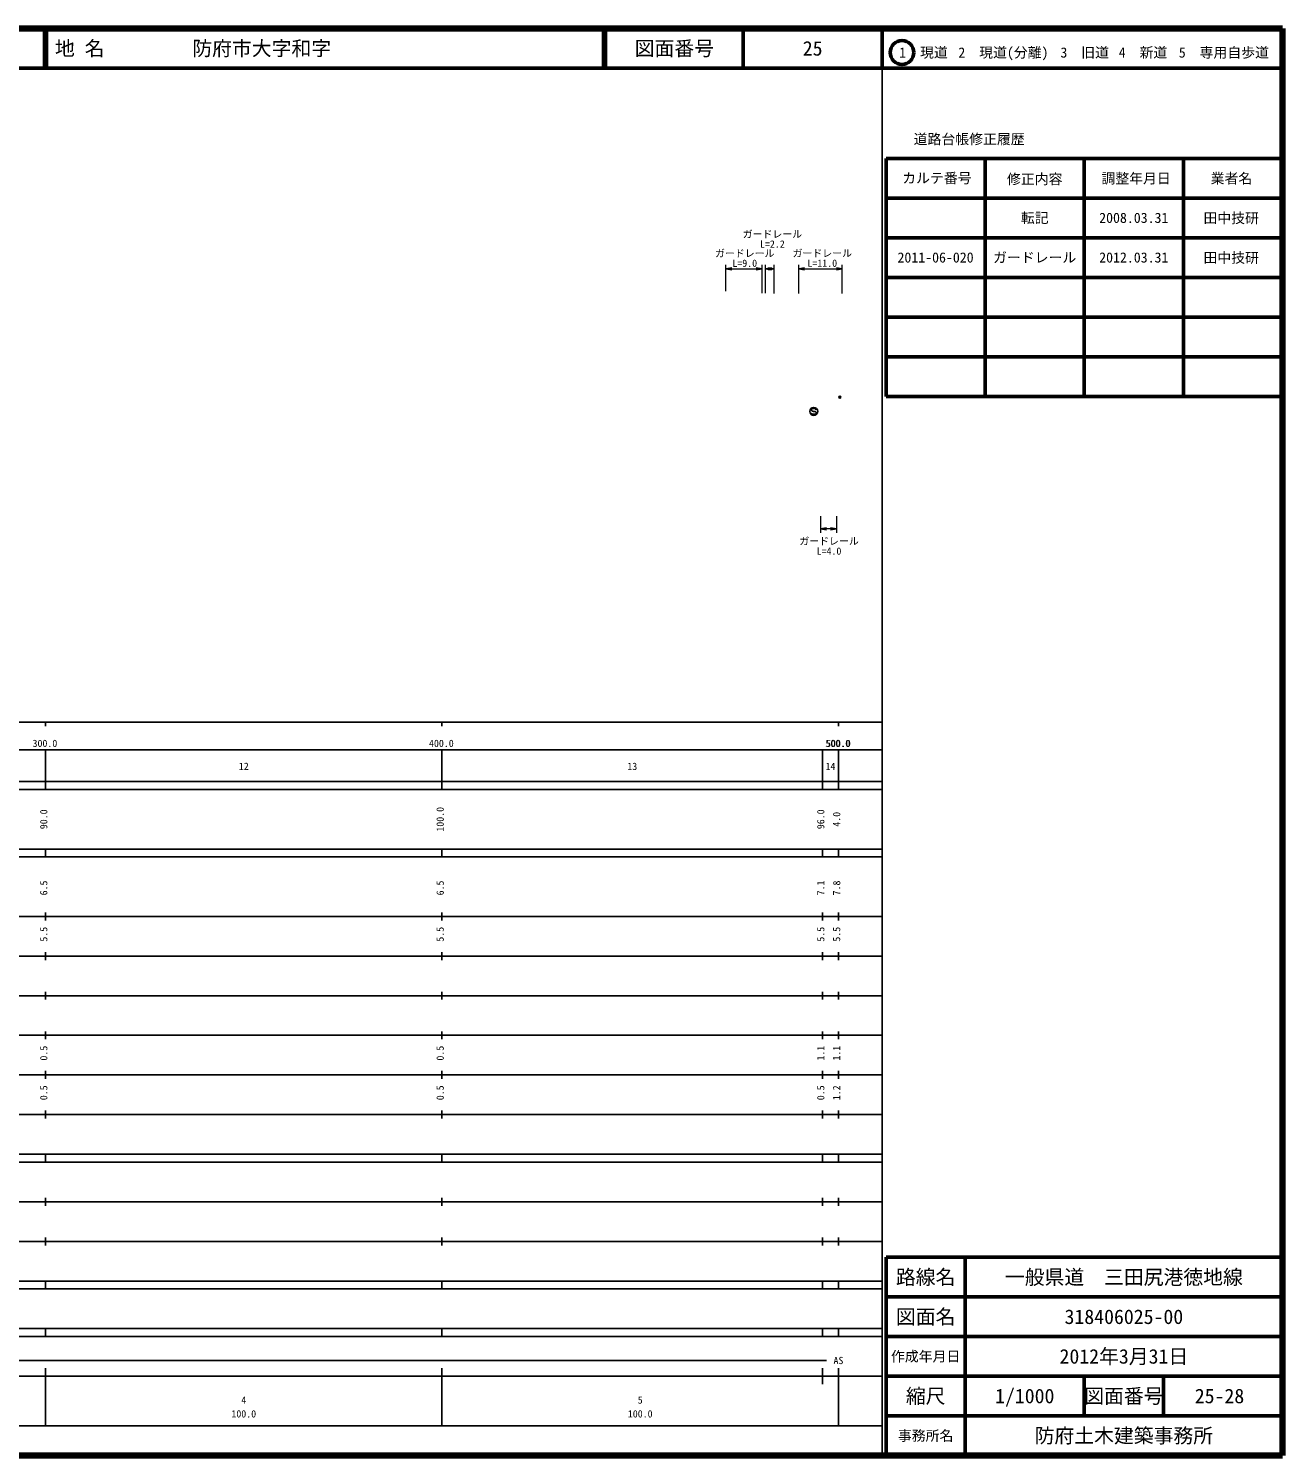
# Model space of a CAD drawing. Units: millimetres on the paper, with parts at other scales. Extents: x 40 to 680, y 20 to 380.
# Drawn here: x 363.7 to 680, y 20 to 380 of the extents above; entities that cross this region are included whole.
import ezdxf
from ezdxf.enums import TextEntityAlignment as Align

# ---------------------------------------------------------------- set-up
doc = ezdxf.new("R2010")
doc.units = ezdxf.units.MM
doc.header["$PDMODE"] = 32
doc.header["$PDSIZE"] = 0.5
for name, color, linetype, lineweight in [('M-BGD-EXST', 7, 'Continuous', 25), ('M-STR-HTXT', 7, 'Continuous', 13), ('M-TTL', 2, 'Continuous', 140), ('M-TTL-BAND', 7, 'Continuous', 25), ('M-TTL-FRAM', 2, 'Continuous', 50), ('M-TTL-LINE', 7, 'Continuous', 50)]:
    doc.layers.add(name, color=color, linetype=linetype, lineweight=lineweight)
doc.layers.add('M-OTRS', color=6, linetype='Continuous')
doc.layers.add('M-TTL-TXT', color=7, linetype='Continuous')
doc.styles.add('ＭＳ ゴシック', font='')
doc.styles.get('ＭＳ ゴシック').set_extended_font_data('MS Gothic')

# ---------------------------------------------------------------- blocks, each defined once
blk = doc.blocks.new('open_arrow')
at = {"color": 0, "linetype": 'Continuous', "lineweight": -2}
blk.add_lwpolyline([(7.5, 1.25), (0, 0), (7.5, -1.25)], dxfattribs=at)

msp = doc.modelspace()

# ---------------------------------------------------------------- linework, layer by layer
at = {"layer": 'M-BGD-EXST'}
for points in [[(561.244, 282.874), (561.239, 282.881), (561.234, 282.889), (561.229, 282.897), (561.224, 282.904), (561.22, 282.912), (561.216, 282.92), (561.212, 282.928), (561.208, 282.936), (561.205, 282.945), (561.203, 282.953), (561.202, 282.956), (561.201, 282.958), (561.201, 282.961), (561.2, 282.964), (561.2, 282.966), (561.199, 282.969), (561.199, 282.971), (561.198, 282.974), (561.198, 282.977), (561.197, 282.979)], [(561.495, 283.45), (561.52, 283.446), (561.545, 283.441), (561.571, 283.436), (561.596, 283.432), (561.622, 283.428), (561.647, 283.424), (561.672, 283.421), (561.698, 283.418), (561.723, 283.416), (561.749, 283.415), (561.77, 283.414), (561.791, 283.413), (561.812, 283.413), (561.833, 283.414), (561.855, 283.414), (561.876, 283.414), (561.897, 283.415), (561.918, 283.415), (561.939, 283.415), (561.96, 283.415), (561.972, 283.414), (561.984, 283.414), (561.995, 283.413), (562.007, 283.412), (562.019, 283.411), (562.03, 283.41), (562.042, 283.409), (562.054, 283.408), (562.065, 283.406), (562.077, 283.404), (562.084, 283.403), (562.091, 283.402), (562.098, 283.4), (562.105, 283.399), (562.112, 283.397), (562.118, 283.396), (562.125, 283.394), (562.132, 283.392), (562.139, 283.39), (562.146, 283.388), (562.152, 283.386), (562.158, 283.384), (562.164, 283.382), (562.17, 283.38), (562.175, 283.378), (562.181, 283.375), (562.187, 283.373), (562.193, 283.37), (562.199, 283.368), (562.205, 283.365), (562.21, 283.362), (562.216, 283.359), (562.222, 283.356), (562.228, 283.353), (562.233, 283.35), (562.239, 283.347), (562.244, 283.343), (562.25, 283.34), (562.255, 283.336), (562.26, 283.332), (562.263, 283.329), (562.267, 283.326), (562.27, 283.323), (562.273, 283.32), (562.277, 283.317), (562.28, 283.313), (562.283, 283.31), (562.286, 283.307), (562.289, 283.304), (562.292, 283.3)]]:
    msp.add_lwpolyline(points, dxfattribs=at)
msp.add_circle((561.761, 283.415), 1, dxfattribs=at)
for centre, radius, start, end in [((561.47, 283.794), 0.298, 172.36814, 193.72008), ((561.461, 283.786), 0.29, 150.0708, 170.82171), ((561.47, 283.794), 0.298, 193.7824, 222.17001), ((561.635, 283.685), 0.491, 135.15085, 149.93667), ((561.598, 283.15), 0.449, 217.94831, 228.20445), ((561.579, 283.893), 0.445, 222.25697, 242.81644), ((561.536, 283.791), 0.347, 114.63796, 136.08554), ((561.606, 283.17), 0.47, 229.12381, 248.26742), ((561.671, 284.076), 0.65, 242.95506, 254.28289), ((561.637, 283.568), 0.591, 100.05395, 114.52623), ((561.701, 283.411), 0.728, 248.31346, 261.14941), ((561.727, 283.076), 1.092, 90.54544, 100.1869), ((561.776, 283.902), 1.226, 261.2217, 270.98278), ((561.746, 282.912), 1.257, 82.47698, 91.3279), ((561.794, 283.949), 1.272, 270.15164, 279.41634), ((561.82, 283.454), 0.709, 69.27414, 82.6429), ((561.884, 283.399), 0.715, 279.49367, 291.46503), ((561.923, 283.726), 0.419, 50.33996, 69.2792), ((561.989, 283.133), 0.428, 291.45807, 309.06252), ((561.929, 283.744), 0.401, 40.39427, 49.36849), ((561.848, 283.653), 0.521, 31.07407, 42.21432), ((562.04, 283.065), 0.344, 309.52638, 337.1503), ((562.035, 283.068), 0.346, 0.82024, 42.03911), ((562.134, 283.825), 0.188, 15.48494, 31.07407), ((562.216, 283.853), 0.101, 353.24514, 12.74605), ((562.033, 283.06), 0.349, 338.2637, 2.05452)]:
    msp.add_arc(centre, radius, start, end, dxfattribs=at)
at = {"layer": 'M-OTRS'}
msp.add_point((568.358, 286.99), dxfattribs=at)
at = {"layer": 'M-STR-HTXT'}
for p, q in [((539.57, 313.736), (539.57, 320.344)), ((539.57, 319.344), (548.773, 319.344)), ((548.773, 313.207), (548.773, 320.344)), ((549.62, 313.197), (549.62, 320.344)), ((549.62, 319.344), (551.82, 319.344)), ((551.82, 313.173), (551.82, 320.344)), ((557.973, 313.173), (557.973, 320.344)), ((557.973, 319.344), (568.973, 319.344)), ((568.973, 313.173), (568.973, 320.344)), ((563.504, 256.972), (563.504, 252.79)), ((567.504, 256.972), (567.504, 252.79)), ((567.504, 253.79), (563.504, 253.79))]:
    msp.add_line(p, q, dxfattribs=at)
at = {"layer": 'M-TTL'}
for p, q in [((680, 380), (40, 380)), ((680, 20), (680, 380)), ((40, 20), (680, 20))]:
    msp.add_line(p, q, dxfattribs=at)
at = {"layer": 'M-TTL-BAND'}
for p, q in [((579, 20), (579, 370)), ((40, 205), (579, 205)), ((368, 205), (368, 204)), ((468, 205), (468, 204)), ((568, 205), (568, 204)), ((68, 198), (579, 198)), ((368, 188), (368, 198)), ((468, 188), (468, 198)), ((564, 188), (564, 198)), ((568, 188), (568, 198)), ((40, 190), (579, 190)), ((40, 188), (579, 188)), ((40, 173), (579, 173)), ((368, 171), (368, 173)), ((468, 171), (468, 173)), ((564, 171), (564, 173)), ((568, 171), (568, 173)), ((40, 171), (579, 171)), ((40, 156), (579, 156)), ((368, 155), (368, 157)), ((468, 155), (468, 157)), ((564, 155), (564, 157)), ((568, 155), (568, 157)), ((46, 146), (579, 146)), ((368, 145), (368, 147)), ((468, 145), (468, 147)), ((564, 145), (564, 147)), ((568, 145), (568, 147)), ((368, 135), (368, 137)), ((468, 135), (468, 137)), ((564, 135), (564, 137)), ((568, 135), (568, 137)), ((52, 136), (579, 136)), ((46, 126), (579, 126)), ((368, 125), (368, 127)), ((468, 125), (468, 127)), ((564, 125), (564, 127)), ((568, 125), (568, 127)), ((52, 116), (579, 116)), ((368, 115), (368, 117)), ((468, 115), (468, 117)), ((564, 115), (564, 117)), ((568, 115), (568, 117)), ((46, 106), (579, 106)), ((368, 105), (368, 107)), ((468, 105), (468, 107)), ((564, 105), (564, 107)), ((568, 105), (568, 107)), ((40, 96), (579, 96)), ((40, 94), (579, 94)), ((368, 94), (368, 96)), ((468, 94), (468, 96)), ((564, 94), (564, 96)), ((568, 94), (568, 96)), ((49, 84), (579, 84)), ((368, 83), (368, 85)), ((468, 83), (468, 85)), ((564, 83), (564, 85)), ((568, 83), (568, 85)), ((40, 74), (579, 74)), ((368, 73), (368, 75)), ((468, 73), (468, 75)), ((564, 73), (564, 75)), ((568, 73), (568, 75)), ((40, 64), (579, 64)), ((40, 62), (579, 62)), ((368, 62), (368, 64)), ((468, 62), (468, 64)), ((564, 62), (564, 64)), ((568, 62), (568, 64)), ((40, 52), (579, 52)), ((368, 50), (368, 52)), ((468, 50), (468, 52)), ((564, 50), (564, 52)), ((568, 50), (568, 52)), ((40, 50), (579, 50)), ((71, 44), (565, 44)), ((40, 40), (579, 40)), ((368, 27.5), (368, 42)), ((468, 27.5), (468, 42)), ((564, 38), (564, 42)), ((568, 27.5), (568, 42)), ((68, 27.5), (579, 27.5))]:
    msp.add_line(p, q, dxfattribs=at)
at = {"layer": 'M-TTL-FRAM'}
for p, q in [((580, 347.197), (580, 287.197)), ((580, 347.197), (680, 347.197)), ((580, 287.197), (680, 287.197)), ((680, 70), (580, 70)), ((580, 70), (580, 20))]:
    msp.add_line(p, q, dxfattribs=at)
at = {"layer": 'M-TTL-LINE'}
for p, q in [((367.75, 380), (367.75, 370)), ((368.25, 380), (368.25, 370)), ((508.747, 380), (508.747, 370)), ((509.247, 380), (509.247, 370)), ((543.997, 380), (543.997, 370)), ((579, 380), (579, 370)), ((40, 370), (680, 370)), ((605, 347.197), (605, 287.197)), ((630, 347.197), (630, 287.197)), ((655, 347.197), (655, 287.197)), ((580, 337.197), (680, 337.197)), ((580, 327.197), (680, 327.197)), ((580, 317.197), (680, 317.197)), ((580, 307.197), (680, 307.197)), ((580, 297.197), (680, 297.197)), ((600, 70), (600, 20)), ((680, 60), (580, 60)), ((680, 50), (580, 50)), ((680, 40), (580, 40)), ((630, 40), (630, 30)), ((650, 40), (650, 30)), ((680, 30), (580, 30))]:
    msp.add_line(p, q, dxfattribs=at)
msp.add_circle((584.031, 373.958), 3, dxfattribs=at)

# ---------------------------------------------------------------- block references
at = {"layer": 'M-STR-HTXT', "xscale": 0.2, "yscale": 0.2}
for p in [(539.57, 319.344), (549.62, 319.344), (557.973, 319.344), (563.504, 253.79)]:
    msp.add_blockref('open_arrow', p, dxfattribs=at)
at = {"layer": 'M-STR-HTXT', "xscale": 0.2, "yscale": 0.2, "rotation": 180}
for p in [(548.773, 319.344), (551.82, 319.344), (568.973, 319.344), (567.504, 253.79)]:
    msp.add_blockref('open_arrow', p, dxfattribs=at)

# ---------------------------------------------------------------- texts
at = {"layer": 'M-STR-HTXT', "style": 'ＭＳ ゴシック'}
for s, p in [('ガードレール', (551.338, 326.668)), ('ガードレール', (544.365, 321.823)), ('L=2.2', (551.338, 324.168)), ('ガードレール', (563.925, 321.844)), ('L=9.0', (544.365, 319.323)), ('L=11.0', (563.925, 319.344)), ('ガードレール', (565.629, 249.208)), ('L=4.0', (565.629, 246.708))]:
    msp.add_text(s, height=1.833, dxfattribs=at).set_placement(p, align=Align.BOTTOM_CENTER)
at = {"layer": 'M-TTL-BAND', "style": 'ＭＳ ゴシック'}
for s, p in [('300.0', (367.844, 198.195)), ('400.0', (467.844, 198.195)), ('500.0', (567.844, 198.195)), ('500.0', (568, 198.195)), ('12', (418, 192.405)), ('13', (516, 192.405)), ('14', (566, 192.405)), ('AS', (568, 42.5)), ('4', (418, 32.523)), ('5', (518, 32.523)), ('100.0', (418, 29.033)), ('100.0', (518, 29.033))]:
    msp.add_text(s, height=1.833, dxfattribs=at).set_placement(p, align=Align.BOTTOM_CENTER)
for s, p in [('90.0', (369, 180.5)), ('100.0', (469, 180.5)), ('96.0', (565, 180.5)), ('4.0', (569, 180.5)), ('6.5', (369, 163.174)), ('6.5', (469, 163.174)), ('7.1', (565, 163.174)), ('7.8', (569, 163.174)), ('5.5', (369, 151.5)), ('5.5', (469, 151.5)), ('5.5', (565, 151.5)), ('5.5', (569, 151.5)), ('0.5', (369, 121.5)), ('0.5', (469, 121.5)), ('1.1', (565, 121.5)), ('1.1', (569, 121.5)), ('0.5', (369, 111.5)), ('0.5', (469, 111.5)), ('0.5', (565, 111.5)), ('1.2', (569, 111.5))]:
    msp.add_text(s, height=1.833, rotation=90, dxfattribs=at).set_placement(p, align=Align.BOTTOM_CENTER)
at = {"layer": 'M-TTL-TXT', "style": 'ＭＳ ゴシック'}
for s, p in [('地 名', (370.38, 375)), ('防府市大字和字', (405.024, 375))]:
    msp.add_text(s, height=3.666, dxfattribs=at).set_placement(p, align=Align.MIDDLE_LEFT)
for s, height, p in [('図面番号', 3.666, (526.622, 375)), ('25', 3.666, (561.497, 375)), ('1\u3000現道', 2.566, (589.448, 373.958)), ('2\u3000現道(分離)', 2.566, (609.619, 373.958)), ('3\u3000旧道', 2.566, (630.121, 373.958)), ('4\u3000新道', 2.566, (644.824, 373.958)), ('5\u3000専用自歩道', 2.566, (665.228, 373.958)), ('道路台帳修正履歴', 2.566, (600.968, 352.113)), ('カルテ番号', 2.566, (592.839, 342.277)), ('修正内容', 2.566, (617.509, 342.023)), ('調整年月日', 2.566, (643.089, 342.197)), ('業者名', 2.566, (667.134, 342.197)), ('転記', 2.566, (617.5, 332.245)), ('2008.03.31', 2.566, (642.5, 332.245)), ('田中技研', 2.566, (667.077, 332.189)), ('2011-06-020', 2.566, (592.5, 322.245)), ('ガードレール', 2.566, (617.5, 322.245)), ('2012.03.31', 2.566, (642.5, 322.245)), ('田中技研', 2.566, (667.077, 322.189)), ('路線名', 3.666, (590, 65)), ('路線名', 3.666, (590, 65)), ('一般県道\u3000三田尻港徳地線', 3.666, (640, 65)), ('図面名', 3.666, (590, 55)), ('図面名', 3.666, (590, 55)), ('318406025-00', 3.666, (640, 55)), ('2012年3月31日', 3.666, (640, 45)), ('作成年月日', 2.566, (590, 45)), ('作成年月日', 2.566, (590, 45)), ('縮尺', 3.666, (590, 35)), ('縮尺', 3.666, (590, 35)), ('1/1000', 3.666, (615, 35)), ('図面番号', 3.666, (640, 35)), ('図面番号', 3.666, (640, 35)), ('25-28', 3.666, (664.125, 35)), ('事務所名', 2.566, (590, 25)), ('事務所名', 2.566, (590, 25)), ('防府土木建築事務所', 3.666, (640, 25))]:
    msp.add_text(s, height=height, dxfattribs=at).set_placement(p, align=Align.MIDDLE_CENTER)

doc.saveas('drawing.dxf')
